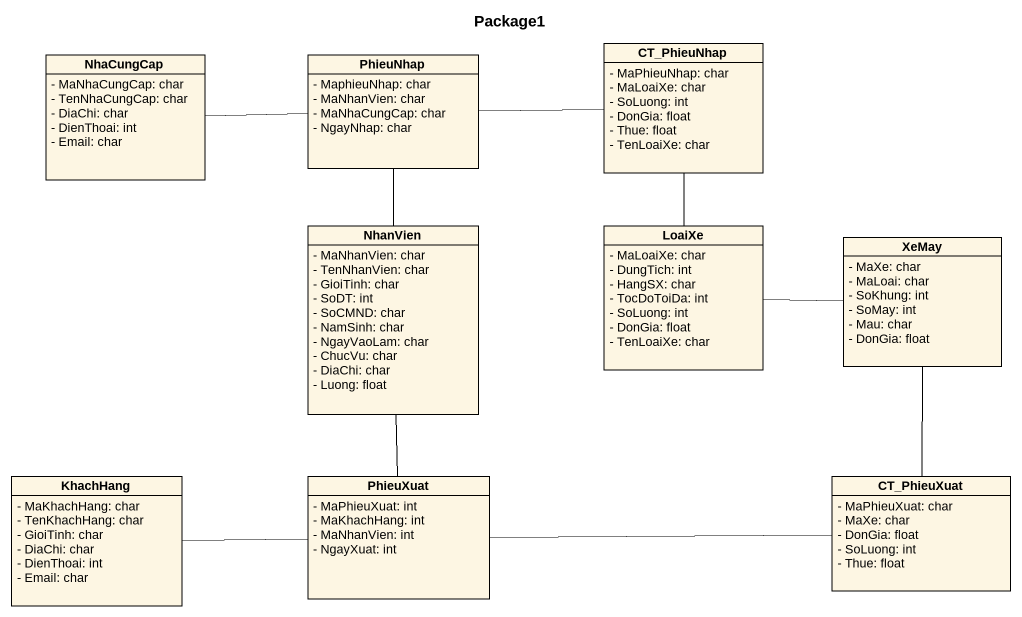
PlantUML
@startuml
title Package1
hide circle
hide empty members
skinparam classAttributeIconSize 0
class NhaCungCap {
  - MaNhaCungCap: char
  - TenNhaCungCap: char
  - DiaChi: char
  - DienThoai: int
  - Email: char
}
class PhieuNhap {
  - MaphieuNhap: char
  - MaNhanVien: char
  - MaNhaCungCap: char
  - NgayNhap: char
}
class CT_PhieuNhap {
  - MaPhieuNhap: char
  - MaLoaiXe: char
  - SoLuong: int
  - DonGia: float
  - Thue: float
  - TenLoaiXe: char
}
class NhanVien {
  - MaNhanVien: char
  - TenNhanVien: char
  - GioiTinh: char
  - SoDT: int
  - SoCMND: char
  - NamSinh: char
  - NgayVaoLam: char
  - ChucVu: char
  - DiaChi: char
  - Luong: float
}
class LoaiXe {
  - MaLoaiXe: char
  - DungTich: int
  - HangSX: char
  - TocDoToiDa: int
  - SoLuong: int
  - DonGia: float
  - TenLoaiXe: char
}
class XeMay {
  - MaXe: char
  - MaLoai: char
  - SoKhung: int
  - SoMay: int
  - Mau: char
  - DonGia: float
}
class KhachHang {
  - MaKhachHang: char
  - TenKhachHang: char
  - GioiTinh: char
  - DiaChi: char
  - DienThoai: int
  - Email: char
}
class PhieuXuat {
  - MaPhieuXuat: int
  - MaKhachHang: int
  - MaNhanVien: int
  - NgayXuat: int
}
class CT_PhieuXuat {
  - MaPhieuXuat: char
  - MaXe: char
  - DonGia: float
  - SoLuong: int
  - Thue: float
}
NhaCungCap -right- PhieuNhap
PhieuNhap -right- CT_PhieuNhap
PhieuNhap -- NhanVien
CT_PhieuNhap -- LoaiXe
NhanVien -- PhieuXuat
LoaiXe -right- XeMay
XeMay -- CT_PhieuXuat
KhachHang -right- PhieuXuat
PhieuXuat -right- CT_PhieuXuat
@enduml
